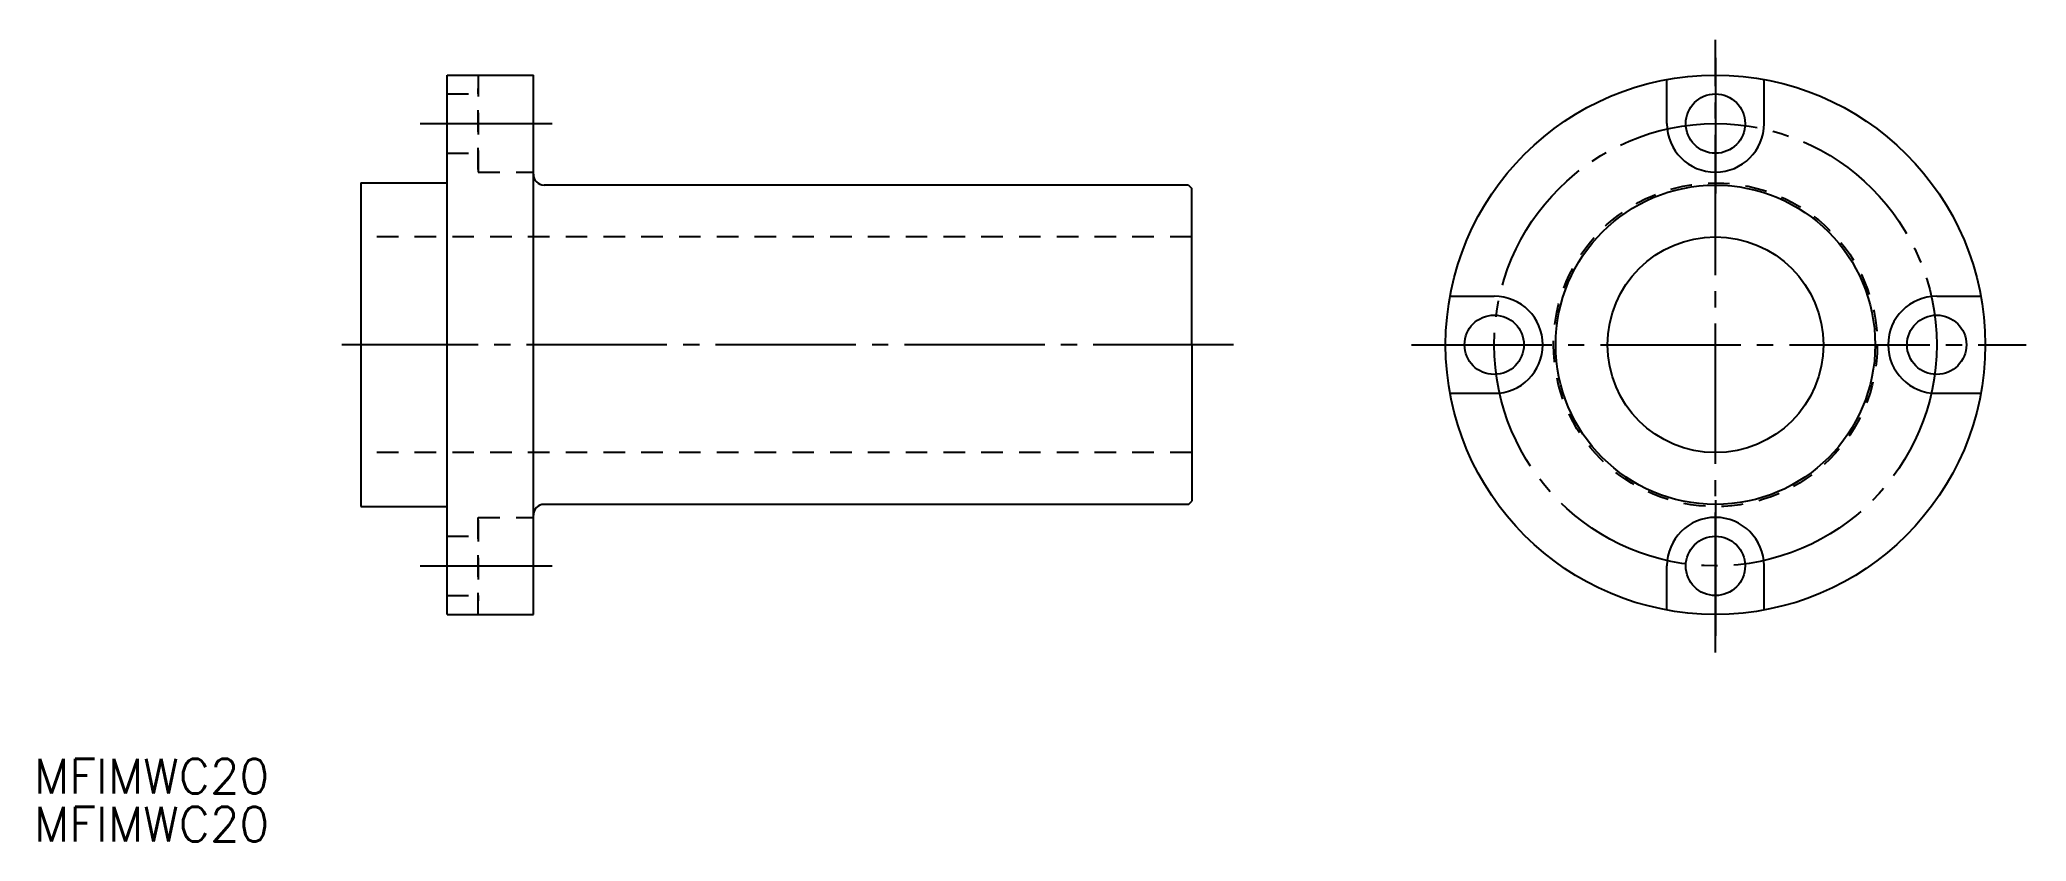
# Model space of a CAD drawing. Extents: x 80 to 264, y 139 to 213.
import ezdxf

# ---------------------------------------------------------------- set-up
doc = ezdxf.new("R2010")
doc.units = 0
doc.linetypes.add('CENTER', pattern=[17.5, 13, -1.5, 1.5, -1.5])
doc.linetypes.add('DASHED', pattern=[3.5, 2, -1.5])
doc.layers.get('0').update_dxf_attribs({"linetype": 'CONTINUOUS'})
doc.layers.add('CENTER', color=1, linetype='CENTER')
doc.styles.get("Standard").update_dxf_attribs({"font": 'txt.shx', "bigfont": '@extfont2.shx'})

msp = doc.modelspace()

# ---------------------------------------------------------------- linework, layer by layer
at = {"color": 1, "linetype": 'CENTER'}
for p, q in [((235.33, 211.32), (235.33, 198.76)), ((235.33, 170.32), (235.33, 157.76))]:
    msp.add_line(p, q, dxfattribs=at)
at = {"color": 7, "linetype": 'CONTINUOUS'}
for p, q in [((117.8, 209.73), (125.8, 209.73)), ((117.8, 159.73), (117.8, 209.73)), ((125.8, 159.73), (125.8, 209.73)), ((230.83, 205.23), (230.83, 209.32)), ((239.83, 205.23), (239.83, 209.32)), ((125.8, 200.73), (125.8, 207.98)), ((109.8, 199.73), (117.8, 199.73)), ((109.8, 199.73), (109.8, 169.73)), ((186.5, 199.53), (126.8, 199.53)), ((186.5, 199.53), (186.8, 199.23)), ((186.8, 184.73), (186.8, 199.23)), ((210.74, 189.23), (214.83, 189.23)), ((255.83, 189.23), (259.92, 189.23)), ((186.8, 184.73), (186.8, 170.23)), ((210.74, 180.23), (214.83, 180.23)), ((255.83, 180.23), (259.92, 180.23)), ((109.8, 169.73), (117.8, 169.73)), ((186.5, 169.93), (126.8, 169.93)), ((186.5, 169.93), (186.8, 170.23)), ((230.83, 160.14), (230.83, 164.23)), ((239.83, 160.14), (239.83, 164.23)), ((117.8, 159.73), (125.8, 159.73))]:
    msp.add_line(p, q, dxfattribs=at)
at = {"color": 3, "linetype": 'DASHED'}
for p, q in [((120.7, 209.73), (120.7, 200.73)), ((120.7, 200.98), (120.7, 208.48)), ((120.7, 200.98), (120.7, 208.48)), ((117.8, 207.98), (120.7, 207.98)), ((117.8, 202.48), (120.7, 202.48)), ((120.7, 200.73), (125.8, 200.73)), ((186.8, 194.73), (109.8, 194.73)), ((186.8, 174.73), (109.8, 174.73)), ((120.7, 168.73), (125.8, 168.73)), ((120.7, 159.73), (120.7, 168.73)), ((120.7, 168.48), (120.7, 160.98)), ((120.7, 168.48), (120.7, 160.98)), ((117.8, 166.98), (120.7, 166.98)), ((117.8, 161.48), (120.7, 161.48))]:
    msp.add_line(p, q, dxfattribs=at)
at = {"color": 7, "linetype": 'CONTINUOUS'}
for centre, radius in [((235.33, 184.73), 25), ((235.33, 205.23), 2.75), ((235.33, 184.73), 14.8), ((235.33, 184.73), 10), ((214.83, 184.73), 2.75), ((255.83, 184.73), 2.75), ((235.33, 164.23), 2.75)]:
    msp.add_circle(centre, radius, dxfattribs=at)
at = {"color": 3, "linetype": 'DASHED'}
msp.add_circle((235.33, 184.73), 15, dxfattribs=at)
at = {"color": 7, "linetype": 'CONTINUOUS'}
for centre, radius, start, end in [((235.33, 205.23), 4.5, 180, 0), ((126.8, 200.53), 1, 180, 270), ((214.83, 184.73), 4.5, 270, 90), ((255.83, 184.73), 4.5, 90, 270), ((126.8, 168.93), 1, 90, 180), ((235.33, 164.23), 4.5, 0, 180)]:
    msp.add_arc(centre, radius, start, end, dxfattribs=at)
at = {"layer": 'CENTER', "color": 1, "linetype": 'CENTER'}
for p, q in [((235.33, 156.19), (235.33, 213.01)), ((115.3, 205.23), (127.54, 205.23)), ((190.68, 184.73), (108.06, 184.73)), ((207.18, 184.73), (264.13, 184.73)), ((115.3, 164.23), (127.54, 164.23))]:
    msp.add_line(p, q, dxfattribs=at)
msp.add_circle((235.33, 184.73), 20.5, dxfattribs=at)

# ---------------------------------------------------------------- texts
at = {"color": 7, "linetype": 'CONTINUOUS'}
for p in [(79.51, 143.14), (79.51, 138.7)]:
    msp.add_text('MFIMWC20', height=3.2, dxfattribs=at).set_placement(p)

doc.saveas('drawing.dxf')
